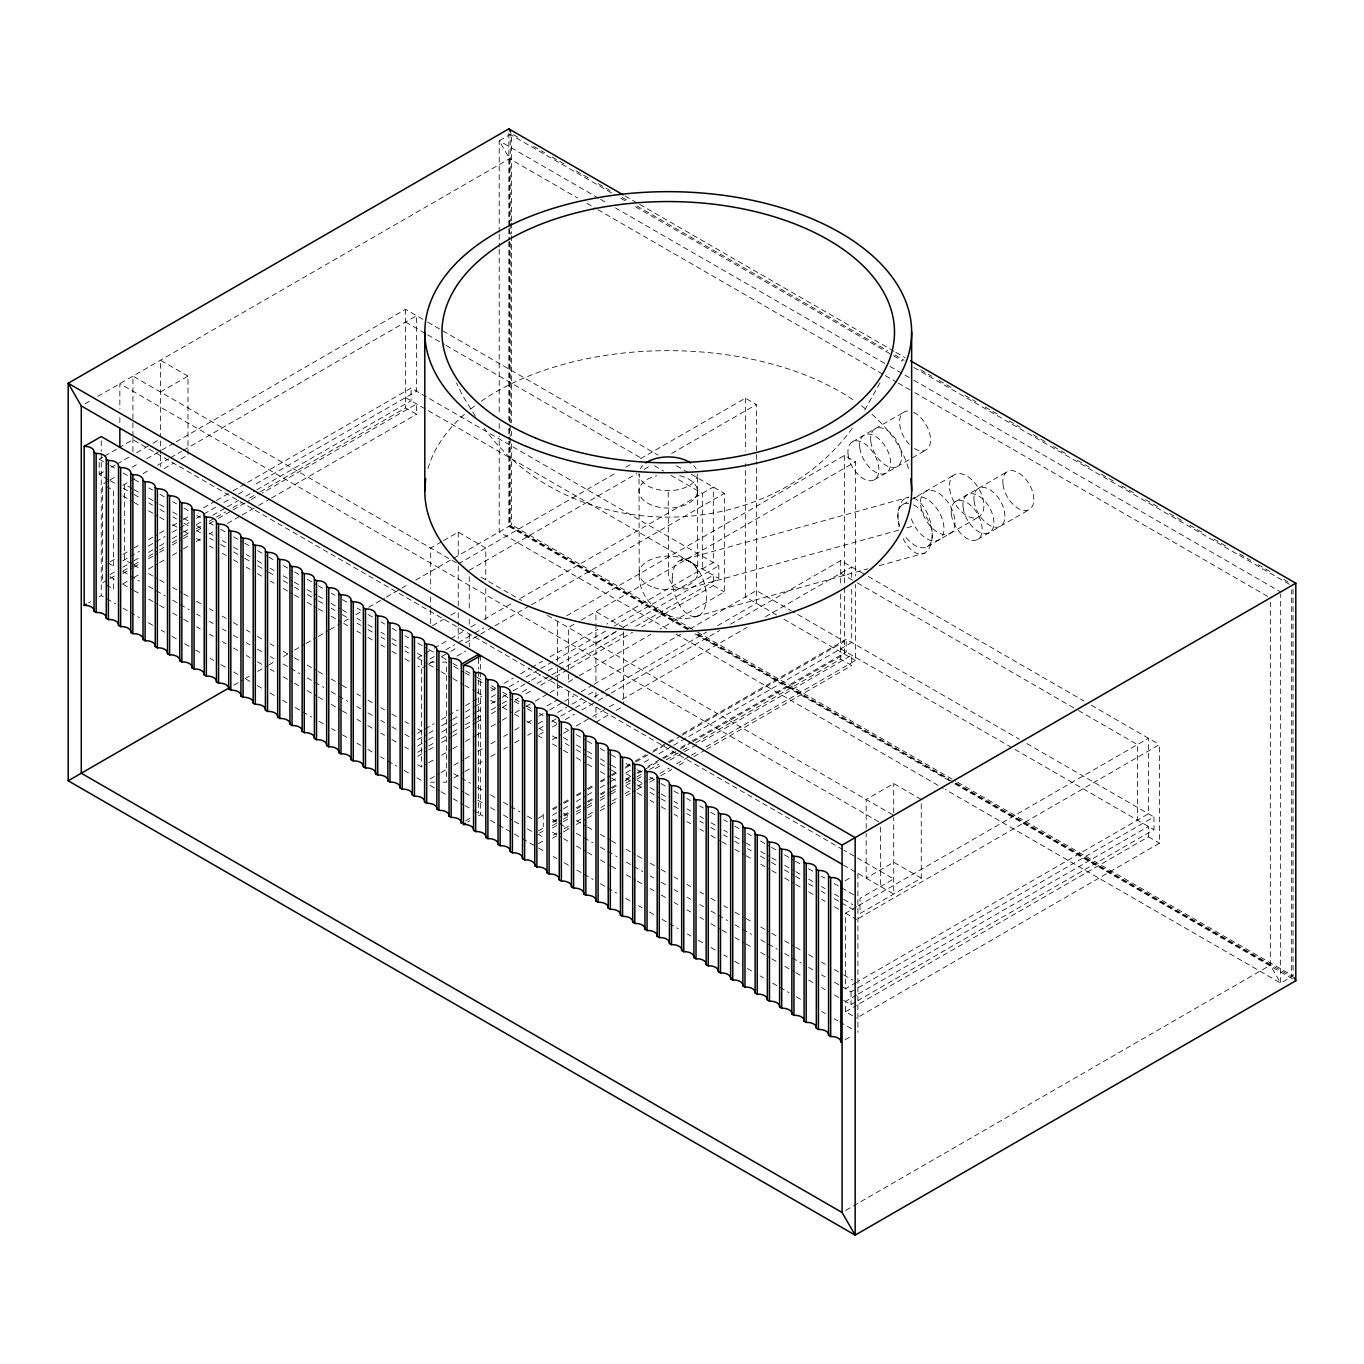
<?xml version="1.0" encoding="UTF-8"?>
<svg xmlns="http://www.w3.org/2000/svg" width="1364" height="1364" viewBox="0 0 1364 1364"><rect width="100%" height="100%" fill="white"/><g stroke="black" fill="none" stroke-linecap="round" stroke-linejoin="round"><path stroke-width="0.75" stroke-dasharray="5 3.75" d="M879.985 382.909L863.037 413.122M852.193 428.364C766.244 546.708 570.22 546.708 484.271 428.364M84.96 403.812L90.467 400.624M97.816 396.378L509.522 158.684L577.688 198.036M160.458 392.014L187.993 376.123L187.993 454.826L180.662 459.071M108.387 479.617L99.18 474.297L99.18 459.191L102.726 457.145M104.516 456.122L116.946 448.944M118.719 447.921L132.922 439.719L842.134 849.175M99.18 474.297L104.516 471.228M111.609 467.119L115.156 465.073M116.946 464.05L129.375 456.872M136.588 452.712L151.285 444.221M153.109 443.164L158.616 439.992M108.131 481.066L102.624 484.237L102.624 582.82L108.131 579.649M109.973 480.009L115.48 476.82M132.001 467.272L139.35 463.044M146.681 458.798L174.234 442.908M176.058 441.834L405.568 309.338L425.79 321.017M122.828 485.294L128.335 482.123M130.16 481.066L135.667 477.877M143.015 473.649L150.364 469.404M157.713 465.158L168.727 458.798M170.551 457.741L181.565 451.382M183.407 450.325L416.583 315.698L416.583 391.229L253.175 485.567M164.123 468.602L173.313 463.3M109.973 561.883L115.48 558.711M122.828 554.466L132.001 549.163M133.843 548.106L139.35 544.935M148.523 539.633L157.713 534.33M159.537 533.273L165.044 530.084M172.393 525.839L181.565 520.554M183.407 519.479L188.914 516.308M203.611 507.834L214.625 501.475M216.45 500.4L231.147 491.927M232.988 490.869L245.827 483.453M247.668 482.379L411.076 388.041L718.828 565.736L718.828 578.455L634.379 627.218M122.828 560.826L128.335 557.654M130.16 556.58L139.35 551.295M148.523 545.992L154.03 542.804M155.871 541.747L165.044 536.444M172.393 532.199L177.9 529.027M179.741 527.97L188.914 522.668M196.263 518.422L216.45 506.76M223.798 502.532L231.147 498.286M238.495 494.041L245.827 489.812M109.973 574.602L115.48 571.431M122.828 567.185L132.001 561.883M133.843 560.826L139.35 557.654M148.523 552.352L157.713 547.049M159.537 545.992L165.044 542.804M172.393 538.575L181.565 533.273M183.407 532.216L188.914 529.027M196.263 524.782L201.77 521.611M212.784 515.251L225.64 507.834M227.481 506.76L238.495 500.4M245.827 496.172L255.017 490.869M256.841 489.812L411.076 400.76L411.076 388.041M109.973 578.575L115.48 575.403M122.828 571.158L132.001 565.855M133.843 564.798L139.35 561.627M148.523 556.324L157.713 551.022M159.537 549.965L165.044 546.776M172.393 542.548L181.565 537.246M183.407 536.188L188.914 533M196.263 528.755L201.77 525.583M209.118 521.338L214.625 518.167M216.45 517.109L225.64 511.807M232.988 507.561L242.161 502.259M249.51 498.031L258.683 492.728M260.524 491.654L405.568 407.921L416.583 414.281L416.583 403.949L262.365 492.984M122.828 573.545L132.001 568.242M133.843 567.185L139.35 564.014M148.523 558.711L157.713 553.409M159.537 552.352L165.044 549.163M172.393 544.935L181.565 539.633M183.407 538.575L188.914 535.387M196.263 531.142L201.77 527.97M209.118 523.725L216.45 519.479M218.291 518.422L231.147 511.006M232.988 509.948L249.51 500.4M251.334 499.343L260.524 494.041M88.455 602.939L90.587 601.694M99.112 596.767L101.243 595.539L104.875 597.637M122.828 583.877L132.001 578.575M133.843 577.518L139.35 574.346M148.523 569.044L157.713 563.741M159.537 562.684L165.044 559.496M172.393 555.267L181.565 549.965M183.407 548.908L188.914 545.719M196.263 541.491L201.77 538.303M209.118 534.057L212.784 531.943M227.481 523.469L240.32 516.035M242.161 514.978L256.841 506.504M258.683 505.447L269.697 499.088M271.538 498.031L416.583 414.281M441.714 541.678L430.7 548.038L430.7 588.464M443.556 540.621L458.236 532.131L485.772 548.038L485.772 579.939M233.841 685.154L243.031 679.852M244.855 678.795L250.72 675.402M257.728 671.361L266.918 666.058M268.759 665.001L274.693 661.557M283.456 656.51L292.646 651.191M294.488 650.134L304.189 644.541M306.03 643.467L316.55 637.397M318.375 636.34L328.161 630.697M330.003 629.639L340.437 623.604M348.434 618.983L342.279 622.547L347.718 625.752M355.816 614.721L361.341 611.532M368.723 607.27L384.546 598.148M386.387 597.074L400.061 589.18M401.903 588.123L409.285 583.86M415.798 580.109L511.602 524.782L695.896 631.191M458.236 563.946L616.511 472.558M625.718 467.238L631.242 464.067M640.432 458.747L745.341 398.186L756.355 404.545L756.355 459.515M469.25 570.305L636.732 473.598M644.098 469.352L651.446 465.107M671.702 453.411L756.355 404.545M432.524 625.684L443.556 619.324M450.887 615.079L456.394 611.907M417.725 657.687L423.232 654.498M425.074 653.441L432.422 649.213M434.246 648.139L448.944 639.665M450.785 638.608L463.624 631.191M470.972 626.946L476.479 623.757M483.828 619.529L511.364 603.621M520.554 598.319L713.321 487.016L713.321 562.548L606.844 624.03M429.831 659.051L435.15 655.965M445.806 649.827L454.689 644.695M458.236 642.649L472.933 634.158M474.757 633.101L483.947 627.798M426.915 665.103L421.408 668.292L417.725 666.161M428.739 664.046L434.246 660.858M441.595 656.63L448.944 652.384M450.785 651.327L458.116 647.082M465.465 642.836L493.001 626.946M494.842 625.888L529.726 605.752M531.568 604.678L724.335 493.376L724.335 591.959L660.091 629.06M457.025 656.067L465.755 651.02M852.466 441.817L904.11 412.013M566.589 615.863L844.487 455.423L855.501 461.782L855.501 575.966M573.92 624.354L568.396 627.542L568.396 672.213M581.252 620.126L855.501 461.782M417.725 733.218L423.232 730.03M425.074 728.973L434.246 723.67M441.595 719.425L447.102 716.253M448.944 715.196L458.116 709.894M465.465 705.648L470.972 702.477M472.814 701.403L481.986 696.117M491.176 690.815L496.684 687.627M504.015 683.398L513.205 678.096M520.554 673.85L529.726 668.548M531.568 667.49L542.582 661.131M549.931 656.885L597.654 629.333M417.725 739.578L426.915 734.275M428.739 733.218L434.246 730.03M441.595 725.784L450.785 720.499M452.609 719.425L458.116 716.253M465.465 712.008L474.638 706.705M476.479 705.648L481.986 702.477M491.176 697.174L496.684 693.986M509.522 686.569L518.712 681.267M526.061 677.038L538.899 669.605M540.741 668.548L606.844 630.39M614.175 626.144L718.828 565.736M874.375 479.77L926.02 449.95M417.725 745.938L426.915 740.635M428.739 739.578L434.246 736.389M441.595 732.144L450.785 726.859M452.609 725.784L458.116 722.613M465.465 718.368L474.638 713.065M476.479 712.008L481.986 708.837M491.176 703.534L500.349 698.232M502.191 697.174L511.364 691.872M513.205 690.815L529.726 681.267M531.568 680.21L540.741 674.907M548.089 670.679L557.262 665.376M559.104 664.319L621.524 628.275M623.365 627.218L713.321 575.267L713.321 585.599L641.728 626.946M595.932 643.433L617.977 630.714M417.725 752.297L426.915 746.995M428.739 745.938L434.246 742.749M441.595 738.504L450.785 733.218M452.609 732.144L458.116 728.973M465.465 724.727L474.638 719.425M476.479 718.368L481.986 715.196M491.176 709.894L500.349 704.591M502.191 703.534L507.698 700.346M522.378 691.872L529.726 687.627M537.075 683.398L549.931 675.964M551.755 674.907L564.611 667.49M566.452 666.433L625.206 632.504M417.725 756.27L426.915 750.967M428.739 749.91L434.246 746.722M441.595 742.493L450.785 737.191M452.609 736.134L458.116 732.945M465.465 728.7L474.638 723.414M476.479 722.34L481.986 719.169M491.176 713.866L500.349 708.564M502.191 707.507L507.698 704.318M515.046 700.09L518.712 697.959M526.061 693.73L533.392 689.485M540.741 685.24L553.596 677.823M555.438 676.766L568.277 669.349M570.118 668.292L632.538 632.248M417.725 764.744L421.408 766.875L426.915 763.687M428.739 762.629L434.246 759.441M441.595 755.213L450.785 749.91M452.609 748.853L458.116 745.665M465.465 741.419L474.638 736.134M476.479 735.06L481.986 731.888M491.176 726.586L500.349 721.283M502.191 720.226L507.698 717.055M515.046 712.809L524.219 707.507M526.061 706.45L533.392 702.204M535.234 701.147L548.089 693.73M549.931 692.673L560.945 686.314M568.277 682.068L577.466 676.766M579.291 675.709L650.901 634.362M546.896 705.938L557.382 699.885M902.883 504.51L908.424 501.321M910.265 500.247L954.527 474.689M430.035 778.98L439.259 773.661M441.101 772.587L446.625 769.398M453.905 765.187L463.214 759.816M464.971 758.81L470.597 755.554M477.877 751.342L483.419 748.154M490.801 743.892L496.411 740.652M503.708 736.441L507.476 734.258M514.774 730.047L520.383 726.807M527.68 722.596L531.448 720.431M538.746 716.219L548.038 710.849M549.811 709.826L562.786 702.324M564.645 701.267L573.852 695.947M581.166 691.719L592.3 685.291M594.141 684.234L680.807 634.192M689.962 628.906L756.355 590.578L791.239 610.714M538.217 723.67L543.537 720.601M557.74 712.4L566.623 707.268M572.062 704.131L581.252 698.828M588.6 694.583L595.932 690.355M453.905 777.906L463.129 772.587M464.971 771.53L470.512 768.324M477.877 764.079L483.419 760.873M490.801 756.611L496.326 753.422M503.708 749.16L507.391 747.029M514.774 742.783L520.298 739.578M527.68 735.315L531.363 733.201M538.746 728.939L544.27 725.733M551.653 721.488L559.035 717.225M560.877 716.151L573.784 708.7M575.625 707.643L586.691 701.249M594.073 696.987L603.297 691.667M605.139 690.61L706.569 632.043M717.635 625.65L756.355 603.297L756.355 461.629M539.598 734.395L543.264 732.28M552.454 726.978L557.961 723.807M565.293 719.561L574.483 714.259M581.831 710.03L596.511 701.539M598.353 700.482L609.367 694.123M611.191 693.065L719.527 630.526M730.541 624.166L840.701 560.553L866.464 575.438M955.738 501.441L1007.382 471.637M552.454 739.697L561.627 734.395M563.468 733.338L568.976 730.166M576.307 725.921L591.004 717.447M592.846 716.39L607.526 707.899M609.367 706.842L614.874 703.671M622.223 699.425L747.063 627.338M765.426 616.75L851.716 566.93L851.716 579.512M595.932 722.153L608.787 714.719M616.136 710.491L621.643 707.302M927.23 546.674L978.875 516.854M465.618 820.821L469.932 818.332M467.716 822.032L469.864 820.787M478.474 815.825L480.622 814.581L480.622 672.537M977.647 539.394L1029.291 509.573M552.454 808.869L561.627 803.567M563.468 802.509L568.976 799.321M576.307 795.093L585.497 789.79M587.338 788.733L592.846 785.545M600.177 781.316L609.367 776.014M611.191 774.957L616.698 771.768M625.888 766.466L633.237 762.237M635.061 761.163L646.076 754.803M653.424 750.575L666.28 743.141M668.121 742.084L675.453 737.856M682.801 733.61L846.209 639.273L1019.437 739.288M538.354 818.195L543.878 815.007M553.102 809.687L556.785 807.556M564.167 803.294L569.709 800.105M577.074 795.843L580.757 793.712M588.14 789.449L593.681 786.261M601.047 781.998L604.746 779.867M612.112 775.605L617.653 772.416M625.019 768.154L634.243 762.834M636.084 761.777L650.85 753.252M652.691 752.195L667.439 743.67M669.281 742.613L680.346 736.219M682.205 735.145L844.487 641.455L793.081 611.771M552.454 815.229L561.627 809.926M563.468 808.869L568.976 805.698M576.307 801.452L585.497 796.15M587.338 795.093L592.846 791.904M600.177 787.676L609.367 782.373M611.191 781.316L616.698 778.128M625.888 772.825L631.396 769.654M644.251 762.237L651.583 757.992M658.931 753.746L671.787 746.33M673.628 745.273L851.716 642.444L851.716 587.901M552.454 821.588L561.627 816.286M563.468 815.229L568.976 812.057M576.307 807.812L585.497 802.509M587.338 801.452L592.846 798.264M600.177 794.036L609.367 788.733M611.191 787.676L616.698 784.488M625.888 779.185L635.061 773.882M636.903 772.825L640.568 770.711M647.917 766.466L660.773 759.049M662.614 757.992L673.628 751.632M680.96 747.387L690.15 742.084M691.991 741.027L846.209 651.992L846.209 639.273M538.354 830.915L543.878 827.726M553.102 822.407L556.785 820.276M564.167 816.013L569.709 812.825M577.074 808.562L580.757 806.431M588.14 802.168L593.681 798.98M601.047 794.718L604.746 792.586M612.112 788.341L617.653 785.135M625.019 780.873L630.56 777.685M637.943 773.422L661.915 759.577M663.757 758.52L678.505 749.995M680.346 748.938L691.412 742.545M693.27 741.487L844.487 654.174L844.487 586.52M539.598 832.978L543.264 830.864M552.454 825.561L561.627 820.258M563.468 819.201L568.976 816.03M576.307 811.785L585.497 806.482M587.338 805.425L592.846 802.237M600.177 798.008L609.367 792.706M611.191 791.649L616.698 788.46M625.888 783.158L635.061 777.872M636.903 776.798L642.41 773.627M649.758 769.381L658.931 764.079M666.28 759.85L680.96 751.359M682.801 750.302L688.308 747.131M695.657 742.886L840.701 659.136L851.716 665.496L851.716 655.163L699.323 743.141M552.454 827.948L561.627 822.645M563.468 821.588L568.976 818.417M576.307 814.172L585.497 808.869M587.338 807.812L592.846 804.624M600.177 800.395L609.367 795.093M611.191 794.036L616.698 790.847M625.888 785.545L635.061 780.242M636.903 779.185L642.41 776.014M655.266 768.597L662.614 764.352M669.946 760.106L682.801 752.689M684.643 751.632L697.498 744.215M538.354 843.634L543.878 840.446M553.102 835.126L556.785 832.995M564.167 828.732L569.692 825.544M577.074 821.281L580.757 819.15M588.14 814.905L593.664 811.699M601.047 807.454L604.729 805.323M612.112 801.06L617.636 797.872M625.019 793.609L630.543 790.421M637.926 786.158L647.133 780.839M648.991 779.765L652.674 777.633M660.04 773.388L669.264 768.051M676.646 763.806L689.553 756.355M691.395 755.281L698.777 751.018M706.143 746.773L855.501 660.534L855.501 584.423M552.454 838.28L561.627 832.978M563.468 831.921L568.976 828.749M576.307 824.504L585.497 819.201M587.338 818.144L592.846 814.973M600.177 810.728L609.367 805.425M611.191 804.368L616.698 801.179M625.888 795.877L635.061 790.591M636.903 789.517L642.41 786.346M649.758 782.101L658.931 776.798M660.773 775.741L671.787 769.381M679.136 765.153L686.467 760.907M693.816 756.662L704.83 750.302M706.671 749.245L851.716 665.496M921.263 799.457L893.71 783.567L866.174 799.457L866.174 831.375M845.117 880.786L851.511 877.086M856.541 982.319L845.527 988.678L845.527 913.147L856.541 906.787M858.365 905.73L1148.454 738.248L1148.454 813.779L858.365 981.262M921.263 803.72L921.263 878.16L859.985 913.539L859.985 898.433L893.71 878.962L843.975 850.249M858.365 918.449L1159.468 744.608L1159.468 843.191L858.365 1017.033M834.444 982.285L851.034 991.85L856.541 988.678M858.365 987.621L1153.961 816.951L1153.961 829.67L858.365 1000.341M856.541 995.038L845.527 1001.398L845.527 1011.73L856.541 1018.09M858.365 993.981L1148.454 826.499L1148.454 836.831L858.365 1004.313M843.651 1000.324L851.034 1004.569L856.541 1001.398M845.527 1011.73L856.541 1005.37M845.117 1039.794L851.511 1036.094M845.748 1210.345L1270.327 965.218L1270.327 602.172M1293.038 589.06L1293.038 975.959L1280.66 983.12L945.218 789.449M898.637 530.136L689.314 588.14A29.207 19.556 -50.8 0 1 668.445 572.931L668.224 491.193M906.855 527.868L915.056 525.583M695.521 616.579L867.913 568.805M879.183 565.685L924.332 553.187M698.59 615.744C670.577 626.741 637.448 603.178 639.222 572.982L639.017 473.802A29.207 16.862 0 0 0 668.224 490.665A29.207 16.862 0 0 0 697.447 473.802L697.447 491.193M430.513 662.12L434.519 662.12M442.533 662.12L446.539 662.12L446.539 782.169L442.533 782.169M430.513 782.169L434.519 782.169M624.951 195.905L637.858 203.355M639.699 204.412L894.034 351.264M895.875 352.321L905.082 357.641M513.444 134.712L520.809 138.958M533.716 146.408L544.765 152.802M552.147 157.048L565.037 164.498M576.102 170.892L589.009 178.326M598.216 183.646L612.965 192.171M622.172 197.49L627.713 200.679M636.92 205.998L887.572 350.719M894.955 354.964L904.161 360.284M920.751 369.866L931.817 376.242M939.182 380.505L952.089 387.956M964.979 395.407L976.044 401.783M985.251 407.103L1000 415.628M1009.224 420.947L1020.272 427.324M1033.179 434.775L1046.086 442.226M1053.451 446.471L1068.2 454.996M1077.407 460.316L1090.313 467.767M1101.362 474.143L1114.269 481.594M1121.651 485.857L1134.541 493.291M1145.607 499.684L1158.496 507.135M1169.562 513.512L1182.469 520.963M1189.834 525.225L1202.741 532.676M1213.79 539.053L1226.696 546.504M1239.603 553.954L1250.652 560.331M1258.034 564.594L1270.924 572.045M1283.831 579.495L1289.355 582.684M611.583 192.955L510.221 134.439L510.221 221.599M620.808 198.274L626.332 201.48M635.539 206.799L891.732 354.691M893.573 355.765L902.78 361.085M913.846 367.462L1291.674 585.599M598.728 198.257L499.207 140.799L499.207 232.204M600.569 199.315L606.093 202.52M615.317 207.84L888.083 365.313M889.925 366.387L912.039 379.141M913.88 380.215L1280.66 591.959M586.895 203.355L596.102 208.675M597.943 209.732L883.48 374.589M885.321 375.646L896.37 382.022M898.211 383.096L912.959 391.604M914.801 392.662L1270.327 597.926M427.648 322.092L658.028 455.099M676.459 465.738L689.366 473.189M691.207 474.246L724.335 493.376M868.305 576.495L1083.954 700.994M1091.319 705.256L1159.468 744.608M405.568 322.057L425.841 333.771M427.682 334.828L444.272 344.41M446.113 345.467L641.489 458.27M654.396 465.721L663.603 471.04M670.986 475.286L702.307 493.376L702.307 568.907M840.701 573.289L855.45 581.797M857.291 582.854L1076.622 709.485M1078.464 710.559L1137.44 744.608L1137.44 820.139M1026.802 743.533L1153.961 816.951M405.568 397.589L718.828 578.455M840.701 648.804L1153.961 829.67M776.559 614.959L745.341 596.938L745.341 463.726M783.891 619.188L855.501 660.534M713.321 585.599L724.335 591.959M1148.454 836.831L1159.468 843.191M697.737 632.265L955.772 781.231M957.613 782.288L1293.038 975.959M688.991 628.804L510.221 525.583L510.221 438.424M698.215 634.124L948.867 778.827M956.232 783.089L1291.674 976.743L1291.674 589.862M688.223 629.145L509.522 525.975L509.522 441.066M697.43 634.465L953.487 782.288M955.329 783.362L1270.327 965.218L1280.66 983.12L1280.66 594.09M687.609 629.588L508.84 526.385L508.84 441.356M694.992 633.851L953.01 782.817M954.851 783.874L1295.8 980.733M666.928 628.77L499.207 531.943L499.207 436.275M676.135 634.09L943.376 788.392M187.993 376.123L160.458 360.215L160.458 436.804M623.484 627.542L595.932 611.635L595.932 683.961M456.394 562.872L132.922 376.123L132.922 420.794M481.083 577.125L521.611 600.518M547.39 615.42L893.71 815.365L893.71 783.567M878.791 821.844L119.844 383.676L119.844 409.115M921.263 878.16L893.71 862.27L866.174 878.16L866.174 833.489M843.395 865.015L893.71 894.068L893.71 817.479M99.18 459.191L108.387 464.51M110.228 465.584L115.77 468.773M123.135 473.018L132.342 478.338M134.184 479.412L139.708 482.6M148.915 487.92L152.597 490.034M159.98 494.297L165.504 497.485M172.87 501.747L176.553 503.862M183.918 508.124L189.443 511.312M196.808 515.558L200.491 517.689M209.715 523.009L213.398 525.14M220.763 529.385L226.288 532.574M233.653 536.836L242.86 542.156M244.702 543.213L250.243 546.401M257.608 550.664L266.815 555.983M268.657 557.041L274.181 560.229M283.388 565.548L292.612 570.868M294.454 571.925L299.978 575.131M307.343 579.376L316.55 584.696M318.392 585.753L323.916 588.941M331.282 593.204L334.981 595.335M342.347 599.58L347.871 602.769M357.078 608.088L360.761 610.22M368.127 614.482L373.651 617.67M381.033 621.916L384.716 624.047M392.082 628.293L397.606 631.498M404.972 635.743L408.654 637.875M417.861 643.194L427.085 648.514M428.927 649.571L434.451 652.759M441.817 657.022L451.024 662.341M452.865 663.398L458.389 666.587M465.772 670.849L474.979 676.152M476.82 677.226L482.344 680.414M491.552 685.734L495.234 687.865M502.6 692.111L508.141 695.299M515.507 699.562L519.19 701.693M526.555 705.938L532.079 709.127M539.445 713.389L543.128 715.503M552.352 720.823L557.876 724.011M565.242 728.274L568.924 730.405M576.29 734.65L585.497 739.97M587.338 741.027L592.863 744.233M600.245 748.478L609.452 753.798M611.294 754.855L616.818 758.06M626.025 763.363L635.232 768.682M637.073 769.756L642.615 772.945M649.98 777.19L659.187 782.51M661.029 783.584L666.553 786.772M673.918 791.018L679.442 794.206M686.825 798.469L690.508 800.6M699.715 805.919L703.398 808.034M710.763 812.296L716.288 815.484M723.653 819.73L727.353 821.861M734.719 826.124L740.243 829.312M747.608 833.557L751.291 835.689M760.498 841.008L769.722 846.328M771.564 847.385L777.088 850.573M784.453 854.836L793.66 860.155M795.502 861.213L801.026 864.401M808.392 868.663L813.933 871.852M821.298 876.097L824.981 878.228M834.188 883.548L856.302 896.319M453.871 666.365L463.061 671.668M464.885 672.725L470.392 675.896M477.741 680.142L483.248 683.33M490.597 687.558L496.104 690.747M503.452 694.992L512.625 700.278M514.467 701.352L519.974 704.523M527.322 708.769L532.83 711.94M132.035 488.5L124.653 484.237L124.653 559.769L132.035 564.031M133.877 489.557L139.401 492.762M148.625 498.082L157.832 503.401M159.673 504.458L165.215 507.647M172.58 511.909L181.787 517.229M183.646 518.286L189.17 521.491M196.535 525.737L202.077 528.942M209.442 533.188L213.125 535.319M222.349 540.638L226.032 542.77M233.397 547.032L238.939 550.221M246.304 554.466L249.987 556.597M257.37 560.86L262.894 564.048M270.26 568.311L273.959 570.442M283.166 575.761L292.39 581.081M294.232 582.138L299.756 585.327M307.122 589.589L316.346 594.909M318.187 595.966L323.711 599.171M331.094 603.417L340.301 608.736M342.142 609.81L347.684 612.999M356.891 618.318L360.573 620.449M367.956 624.712L373.48 627.9M380.846 632.146L384.546 634.277M391.911 638.54L397.435 641.728M404.818 645.99L408.501 648.122M417.708 653.441L421.408 655.572L421.408 766.875M563.485 737.583L569.01 740.788M576.375 745.034L585.599 750.353M587.441 751.428L592.965 754.616M600.348 758.878L609.555 764.198M611.396 765.255L616.92 768.443M626.144 773.763L635.351 779.1M637.21 780.157L642.734 783.345M650.099 787.608L659.323 792.927M661.165 793.984L666.689 797.19M674.072 801.435L677.755 803.567M686.962 808.886L690.661 811.017M699.868 816.337L703.551 818.468M710.934 822.714L716.458 825.919M723.824 830.164L727.524 832.296M734.889 836.558L744.096 841.878M745.955 842.935L751.479 846.123M760.686 851.46L769.91 856.78M771.751 857.837L777.275 861.025M784.658 865.288L793.865 870.607M795.706 871.664L801.248 874.87M808.613 879.115L814.138 882.303M821.52 886.566L825.203 888.697M834.41 894.017L841.793 898.279M843.634 899.336L852.841 904.656M110.228 480.691L115.77 483.879M123.135 488.124L132.342 493.444M134.184 494.518L139.708 497.707M148.915 503.026L152.597 505.14M159.98 509.403L165.504 512.591M172.87 516.837L176.553 518.968M183.918 523.23L189.443 526.419M196.808 530.664L200.491 532.795M209.715 538.115L213.398 540.246M220.763 544.492L226.288 547.68M233.653 551.943L242.86 557.262M244.702 558.319L250.243 561.508M257.608 565.77L266.815 571.09M268.657 572.147L274.181 575.335M283.388 580.655L292.612 585.974M294.454 587.032L299.978 590.237M307.343 594.482L316.55 599.802M318.392 600.859L323.916 604.047M331.282 608.31L334.981 610.441M342.347 614.687L347.871 617.875M357.078 623.195L360.761 625.326M368.127 629.571L373.651 632.777M381.033 637.022L384.716 639.153M392.082 643.399L397.606 646.604M404.972 650.85L408.654 652.981M417.861 658.301L427.085 663.62M428.927 664.677L439.191 670.611M441.032 671.668L451.024 677.431M452.865 678.505L463.061 684.387M464.885 685.444L474.979 691.258M476.82 692.332L483.248 696.049M490.597 700.278L496.104 703.466M502.6 707.217L512.625 712.997M514.467 714.071L519.974 717.242M526.555 721.044L534.654 725.716M539.445 728.495L543.128 730.61M552.352 735.929L557.876 739.118M565.242 743.38L568.924 745.511M576.29 749.757L585.497 755.076M587.338 756.133L592.863 759.339M600.245 763.584L609.452 768.904M611.294 769.961L616.818 773.149M626.025 778.469L635.232 783.788M637.073 784.863L642.615 788.051M649.98 792.296L659.187 797.616M661.029 798.69L666.553 801.879M673.918 806.124L679.442 809.312M686.825 813.575L690.508 815.706M699.715 821.009L703.398 823.14M710.763 827.402L716.288 830.591M723.653 834.836L727.353 836.967M734.719 841.23L740.243 844.418M747.608 848.664L751.291 850.795M760.498 856.115L769.722 861.434M771.564 862.491L777.088 865.68M784.453 869.942L793.66 875.262M795.502 876.319L801.026 879.507M808.392 883.77L813.933 886.958M821.298 891.204L824.981 893.335M834.188 898.654L856.302 911.425M106.29 486.368L113.638 490.597L113.638 566.128M122.862 495.916L132.069 501.236M133.911 502.31L139.452 505.498M148.659 510.818L157.883 516.138M159.724 517.212L165.249 520.4M172.614 524.646L181.838 529.965M183.68 531.039L189.204 534.228M196.587 538.49L200.269 540.621M209.476 545.941L213.176 548.055M222.383 553.392L226.066 555.506M233.449 559.769L238.973 562.957M246.338 567.219L250.038 569.351M257.404 573.596L262.928 576.802M270.311 581.047L273.993 583.178M283.218 588.498L292.425 593.817M294.266 594.892L299.79 598.08M307.173 602.325L316.38 607.662M318.221 608.719L323.762 611.907M331.128 616.17L340.352 621.49M356.942 631.072L360.625 633.186M367.99 637.448L373.531 640.637M380.897 644.899L384.58 647.03M391.962 651.276L397.487 654.481M404.852 658.727L410.394 661.932M537.757 735.469L543.264 738.64M552.454 743.943L561.678 749.279M563.52 750.336L569.044 753.525M576.426 757.787L585.633 763.107M587.475 764.164L593.016 767.369M600.382 771.615L609.606 776.934M611.447 778.009L616.971 781.197M626.178 786.517L635.402 791.836M637.244 792.893L642.768 796.099M650.151 800.344L653.833 802.475M661.199 806.738L666.74 809.926M674.106 814.189L677.789 816.32M687.013 821.639L690.696 823.754M699.92 829.073L703.602 831.205M710.968 835.467L720.192 840.787M722.033 841.844L727.558 845.049M734.923 849.295L744.147 854.614M745.989 855.688L751.513 858.877M760.737 864.196L769.944 869.516M771.802 870.59L777.327 873.778M784.692 878.024L793.916 883.343M795.758 884.418L801.282 887.606M808.664 891.868L814.189 895.057M821.554 899.319L825.237 901.434M834.461 906.77L841.827 911.016M845.527 913.147L856.541 919.506M133.877 565.088L139.401 568.277M148.625 573.596L157.832 578.916M159.673 579.99L165.215 583.178M172.58 587.441L181.787 592.76M183.646 593.817L189.17 597.006M196.535 601.268L202.077 604.457M209.442 608.719L213.125 610.85M222.349 616.17L226.032 618.301M233.397 622.547L238.939 625.735M246.304 629.998L249.987 632.129M257.37 636.391L262.894 639.58M270.26 643.825L273.959 645.956M283.166 651.276L292.39 656.596M294.232 657.67L299.756 660.858M307.122 665.121L316.346 670.44M318.187 671.497L323.711 674.686M331.094 678.948L340.301 684.268M342.142 685.342L347.684 688.53M356.891 693.85L360.573 695.981M367.956 700.226L373.48 703.432M380.846 707.677L384.546 709.809M391.911 714.071L397.435 717.259M404.818 721.522L408.501 723.636M417.708 728.956L421.408 731.087M563.485 813.115L569.01 816.303M576.375 820.565L585.599 825.885M587.441 826.959L592.965 830.147M600.348 834.393L609.555 839.713M611.396 840.787L616.92 843.975M626.144 849.295L635.351 854.614M637.21 855.688L642.734 858.877M650.099 863.139L659.323 868.459M661.165 869.516L666.689 872.704M674.072 876.967L677.755 879.098M686.962 884.418L690.661 886.549M699.868 891.868L703.551 893.983M710.934 898.245L716.458 901.434M723.824 905.696L727.524 907.827M734.889 912.09L744.096 917.409M745.955 918.466L751.479 921.655M760.686 926.974L769.91 932.294M771.751 933.368L777.275 936.556M784.658 940.819L793.865 946.139M795.706 947.196L801.248 950.384M808.613 954.647L814.138 957.835M821.52 962.097L825.203 964.229M834.41 969.548L841.793 973.794M843.634 974.868L852.841 980.187M108.131 562.94L115.497 567.202M122.862 571.448L139.469 581.03M148.659 586.35L165.266 595.932M172.614 600.177L189.221 609.759M196.587 614.005L200.269 616.153M209.476 621.455L213.176 623.587M222.383 628.906L226.083 631.038M233.449 635.3L238.973 638.488M246.338 642.751L250.038 644.865M257.404 649.128L262.928 652.316M270.311 656.578L273.993 658.71M283.2 664.029L299.79 673.611M307.156 677.857L323.762 687.439M331.128 691.684L347.718 701.267M356.925 706.586L360.625 708.717M367.973 712.963L373.531 716.168M380.88 720.414L384.58 722.562M391.928 726.807L397.487 729.996M404.835 734.241L410.394 737.447M552.454 819.474L569.061 829.073M576.426 833.319L593.016 842.901M600.382 847.146L616.988 856.728M626.178 862.048L642.785 871.63M650.151 875.876L653.833 878.007M661.199 882.269L666.74 885.458M674.106 889.703L677.789 891.834M687.013 897.154L690.696 899.285M699.92 904.605L703.602 906.736M710.968 910.999L727.558 920.564M734.923 924.826L751.513 934.408M760.72 939.711L777.327 949.293M784.692 953.555L801.282 963.137M808.647 967.383L814.189 970.588M821.537 974.834L825.237 976.965M453.871 773.695L459.378 776.866M461.22 777.923L470.392 783.226M477.741 787.471L483.248 790.643M490.597 794.888L496.104 798.076M503.452 802.305L508.96 805.493M510.784 806.55L519.974 811.853M527.322 816.098L532.83 819.27M109.973 576.733L115.497 579.922M122.879 584.184L132.086 589.504M133.928 590.561L139.469 593.749M148.676 599.069L157.883 604.388M159.741 605.463L165.266 608.651M172.631 612.913L181.855 618.233M183.697 619.29L189.221 622.478M196.587 626.741L200.269 628.872M209.493 634.192L213.176 636.306M222.383 641.643L226.083 643.757M233.449 648.019L238.973 651.208M246.355 655.47L250.038 657.601M257.404 661.847L262.928 665.035M270.311 669.298L273.993 671.429M283.2 676.749L292.425 682.068M294.266 683.125L299.79 686.314M307.156 690.576L316.38 695.896M318.221 696.953L323.745 700.158M331.128 704.404L340.335 709.723M342.176 710.797L347.701 713.986M356.925 719.305L360.608 721.437M367.973 725.682L373.514 728.888M380.88 733.133L384.563 735.264M391.928 739.527L397.47 742.715M404.835 746.961L408.518 749.092M552.488 832.211L561.695 837.53M563.537 838.587L569.061 841.793M576.443 846.038L585.65 851.358M587.492 852.432L593.016 855.62M600.399 859.866L609.606 865.185M611.447 866.259L616.988 869.448M626.195 874.767L635.402 880.087M637.261 881.161L642.785 884.349M650.151 888.595L653.833 890.726M661.216 894.989L666.74 898.177M674.106 902.439L677.789 904.554M687.013 909.873L690.696 912.005M699.92 917.324L703.602 919.455M710.968 923.718L720.175 929.037M722.033 930.095L727.558 933.283M734.923 937.545L744.147 942.865M745.989 943.922L751.513 947.128M760.72 952.447L769.944 957.767M771.785 958.824L777.309 962.012M784.692 966.275L793.899 971.594M795.741 972.651L801.265 975.84M808.647 980.102L814.172 983.291M821.537 987.553L825.22 989.684M834.444 995.004L841.81 999.249M106.29 584.951L113.638 589.18L113.638 578.847M537.757 834.052L543.264 837.223M453.871 786.414L463.061 791.717M464.885 792.774L470.392 795.945M477.741 800.191L483.248 803.379M490.597 807.607L496.104 810.796M503.452 815.024L512.625 820.327M514.467 821.384L519.974 824.572M527.322 828.818L534.654 833.046M106.682 598.677L115.752 603.928M123.016 608.105L128.455 611.26M130.262 612.3L139.333 617.534M148.403 622.768L153.842 625.906M161.105 630.1L164.737 632.197M171.983 636.391L177.422 639.528M184.686 643.723L190.125 646.86M195.564 649.997L201.002 653.134M210.073 658.369L213.705 660.466M220.968 664.66L226.407 667.797M233.653 671.992L239.109 675.129M246.355 679.323L249.987 681.42M257.233 685.598L262.689 688.752M269.936 692.929L275.375 696.083M282.638 700.261L288.077 703.415M295.323 707.592L300.779 710.729M302.586 711.786L311.657 717.021M318.903 721.215L324.359 724.352M331.605 728.547L335.237 730.627M342.483 734.821L347.939 737.958M357.01 743.21L360.625 745.29M367.888 749.484L373.327 752.621M380.59 756.815L384.205 758.913M387.836 761.01L396.907 766.244M404.17 770.421L409.609 773.576M416.855 777.753L422.294 780.907M430.001 785.357L439.191 790.643M441.032 791.717L446.539 794.888M453.138 798.707L463.061 804.436M464.885 805.493L471.279 809.176M473.086 810.216L483.248 816.098M490.597 820.327L496.956 824.009M498.764 825.049L512.625 833.046M514.467 834.103L520.537 837.615M522.344 838.655L534.654 845.765M538.678 848.084L544.117 851.238M553.187 856.473L556.819 858.553M564.065 862.747L569.504 865.884M576.767 870.079L582.206 873.216M584.014 874.273L593.084 879.507M600.348 883.702L605.787 886.839M607.594 887.879L616.664 893.113M625.735 898.347L631.174 901.502M638.437 905.679L642.069 907.776M649.315 911.97L654.754 915.108M662.017 919.302L667.456 922.439M669.264 923.496L678.334 928.731M687.405 933.965L691.037 936.062M698.3 940.239L703.739 943.394M710.985 947.571L716.424 950.708M723.687 954.902L727.319 956.999M734.565 961.194L740.004 964.331M747.267 968.525L752.706 971.662M759.97 975.857L763.584 977.937M772.655 983.188L778.111 986.325M779.918 987.366L788.989 992.6M796.235 996.794L801.691 999.931M821.639 1011.457L825.271 1013.554M834.325 1018.789L837.956 1020.886M839.781 1021.926L852.466 1029.257M475.388 416.276L462.413 395.151L456.48 382.909M697.447 491.142L697.72 573.596C698.197 564.611 684.933 557.092 680.039 560.553L908.85 497.161A29.207 15.771 74.5 0 0 899.149 526.896M880.633 827.147L880.633 886.515M857.905 873.403L857.905 1032.395M851.034 991.85L851.034 1004.569M844.487 455.423L844.487 584.406M840.701 560.553L840.701 585.872M840.701 594.124L840.701 659.136M745.341 398.186L745.341 451.041M623.484 631.788L623.484 704.114M595.932 692.366L595.932 698.743M595.932 707.251L595.932 717.89M568.396 674.345L568.396 682.853M568.396 691.36L568.396 706.245M557.382 621.183L557.382 665.854M557.382 667.985L557.382 680.738M557.382 682.87L557.382 695.64M543.264 814.172L543.264 826.891M511.602 220.798L511.602 133.638L499.207 140.799L509.522 158.684L509.522 226.629M511.602 222.929L511.602 233.551M511.602 235.682L511.602 422.755M511.602 431.263L511.602 435.508M511.602 444.016L511.602 524.782M510.221 223.713L510.221 234.352M510.221 242.86L510.221 423.539M510.221 425.67L510.221 436.31M509.522 228.743L509.522 239.365M509.522 241.479L509.522 426.199M509.522 428.313L509.522 438.935M508.84 133.126L508.84 226.663M508.84 228.777L508.84 239.416M508.84 241.53L508.84 420.095M508.84 428.603L508.84 439.225M499.207 234.335L499.207 247.089M499.207 249.22L499.207 415.031M499.207 423.522L499.207 434.161M485.772 588.464L485.772 620.364M480.622 655.572L480.622 670.406M478.525 658.607L478.525 669.195M478.525 671.327L478.525 813.37M469.25 576.682L469.25 610.714M469.25 619.222L469.25 625.599M469.25 634.124L469.25 646.877M458.236 532.131L458.236 557.671M458.236 566.06L458.236 608.719M458.236 612.862L458.236 625.633M458.236 627.747L458.236 638.386M430.7 596.972L430.7 607.594M430.7 609.725L430.7 626.741M405.568 309.338L405.568 407.921M160.458 440.947L160.458 453.701M160.458 455.832L160.458 466.471M132.922 422.755L132.922 435.679M132.922 437.81L132.922 454.826M119.844 417.589L119.844 423.948M101.243 440.777L101.243 451.382M101.243 453.496L101.243 595.539M679.835 475.712A29.207 16.862 0 0 1 691.309 501.543A29.207 16.862 0 0 1 645.138 501.526A29.207 16.862 0 0 1 656.664 475.712M913.607 497.945A29.207 15.771 74.5 0 1 930.76 544.577A29.207 15.771 74.5 0 1 901.74 535.37M428.006 468.483A243.423 140.543 0 0 1 464.408 414.349M470.546 409.183A243.423 140.543 0 0 1 475.047 405.688M481.339 401.152A243.423 140.543 0 0 1 855.126 401.152M861.417 405.688A243.423 140.543 0 0 1 865.918 409.183M872.039 414.349A243.423 140.543 0 0 1 909.004 470.529M640.398 468.687A29.207 16.862 0 0 1 642.683 465.618M693.764 465.618A29.207 16.862 0 0 1 696.066 468.687M913.403 498.593A24.347 14.049 60 0 1 939.728 513.239A24.347 14.049 60 0 1 935.721 540.979A24.347 14.049 60 0 1 910.76 516.905M913.658 412.371A21.909 12.651 60 0 1 930.555 439.924A21.909 12.651 60 0 1 913.658 447.989M909.362 444.323A21.909 12.651 60 0 1 899.575 422.039A21.909 12.651 60 0 1 909.362 411.058M913.505 504.902A24.347 14.049 60 0 1 931.527 540.894A24.347 14.049 60 0 1 904.213 534.756M899.763 525.89A24.347 14.049 60 0 1 908.714 503.452M653.833 587.509A29.207 16.811 -0.1 0 0 697.652 572.88A29.207 16.811 -0.1 0 0 653.833 558.388A29.207 16.811 -0.1 0 0 653.833 587.509M672.247 577.654A29.207 15.771 74.5 0 0 697.072 616.306A29.207 15.771 74.5 0 0 698.607 570.476A29.207 15.771 74.5 0 0 672.247 577.654M870.846 441.663A21.909 12.651 60 0 0 895.909 467.204A21.909 12.651 60 0 0 891.681 434.161A21.909 12.651 60 0 0 870.846 441.663M859.832 448.023A21.909 12.651 60 0 0 884.895 473.564A21.909 12.651 60 0 0 880.667 440.521A21.909 12.651 60 0 0 859.832 448.023M920.785 505.788A24.347 14.049 60 0 0 948.628 534.159A24.347 14.049 60 0 0 943.922 497.451A24.347 14.049 60 0 0 920.785 505.788M974.118 501.287A21.909 12.651 60 0 0 999.181 526.828A21.909 12.651 60 0 0 994.953 493.785A21.909 12.651 60 0 0 974.118 501.287M963.103 507.647A21.909 12.651 60 0 0 988.167 533.188A21.909 12.651 60 0 0 983.938 500.145A21.909 12.651 60 0 0 963.103 507.647M848.118 454.792A21.909 12.651 60 0 0 873.182 480.316A21.909 12.651 60 0 0 868.953 447.29A21.909 12.651 60 0 0 848.118 454.792M949.702 489.096A24.347 14.049 60 0 0 977.545 517.467A24.347 14.049 60 0 0 972.839 480.759A24.347 14.049 60 0 0 949.702 489.096M1003.034 484.595A21.909 12.651 60 0 0 1028.098 510.136A21.909 12.651 60 0 0 1023.87 477.093A21.909 12.651 60 0 0 1003.034 484.595M951.39 514.416A21.909 12.651 60 0 0 976.454 539.939A21.909 12.651 60 0 0 972.225 506.914A21.909 12.651 60 0 0 951.39 514.416"/><path stroke-width="1.5" d="M623.109 194.847L508.84 128.864L68.2 383.267L68.2 780.788L855.16 1235.136L1295.8 980.733L1295.8 583.212L910.606 360.829M463.47 822.066L461.322 823.31A9.258 5.337 0 0 0 451.177 817.445L449.08 816.235A9.258 5.337 0 0 0 438.935 810.387L436.838 809.159A9.258 5.337 0 0 0 426.693 803.311L424.596 802.1A9.258 5.337 0 0 0 414.451 796.235L412.354 795.024A9.258 5.337 0 0 0 402.21 789.176L400.112 787.966A9.258 5.337 0 0 0 389.968 782.101L387.87 780.89A9.258 5.337 0 0 0 377.726 775.042L375.629 773.831A9.258 5.337 0 0 0 365.484 767.966L363.387 766.756A9.258 5.337 0 0 0 353.242 760.907L351.145 759.697A9.258 5.337 0 0 0 341 753.832L338.903 752.621A9.258 5.337 0 0 0 328.758 746.773L326.661 745.562A9.258 5.337 0 0 0 316.516 739.697L314.419 738.487A9.258 5.337 0 0 0 304.274 732.639L302.177 731.411A9.258 5.337 0 0 0 292.032 725.563L289.935 724.352A9.258 5.337 0 0 0 279.791 718.487L277.676 717.276A9.258 5.337 0 0 0 267.549 711.428L265.434 710.218A9.258 5.337 0 0 0 255.307 704.353L253.193 703.142A9.258 5.337 0 0 0 243.065 697.294L240.951 696.083A9.258 5.337 0 0 0 230.823 690.218L228.709 689.008A9.258 5.337 0 0 0 218.581 683.159L216.467 681.949A9.258 5.337 0 0 0 206.339 676.084L204.225 674.873A9.258 5.337 0 0 0 194.097 669.025L191.983 667.814A9.258 5.337 0 0 0 181.855 661.949L179.741 660.739A9.258 5.337 0 0 0 169.596 654.891L167.499 653.663A9.258 5.337 0 0 0 157.354 647.815L155.257 646.604A9.258 5.337 0 0 0 145.113 640.756L143.015 639.528A9.258 5.337 0 0 0 132.871 633.68L130.774 632.47A9.258 5.337 0 0 0 120.629 626.605L118.532 625.394A9.258 5.337 0 0 0 108.387 619.546L106.29 618.335A9.258 5.337 0 0 0 96.145 612.47L94.048 611.26A9.258 5.337 0 0 0 84.193 605.394L84.193 446.386L101.243 436.531L841.946 864.179M84.193 605.394L86.324 604.167M68.2 780.788L230.158 687.268M84.193 446.386A9.258 5.337 0 0 1 94.048 452.268L96.145 453.479A9.258 5.337 0 0 1 106.29 459.327L108.387 460.538A9.258 5.337 0 0 1 118.532 466.403L120.629 467.613A9.258 5.337 0 0 1 130.774 473.461L132.871 474.672A9.258 5.337 0 0 1 143.015 480.537L145.113 481.748A9.258 5.337 0 0 1 155.257 487.596L157.354 488.806A9.258 5.337 0 0 1 167.499 494.672L169.596 495.882A9.258 5.337 0 0 1 179.741 501.73L181.855 502.941A9.258 5.337 0 0 1 191.983 508.806L194.097 510.017A9.258 5.337 0 0 1 204.225 515.865L206.339 517.092A9.258 5.337 0 0 1 216.467 522.941L218.581 524.151A9.258 5.337 0 0 1 228.709 529.999L230.823 531.227A9.258 5.337 0 0 1 240.951 537.075L243.065 538.286A9.258 5.337 0 0 1 253.193 544.151L255.307 545.361A9.258 5.337 0 0 1 265.434 551.209L267.549 552.42A9.258 5.337 0 0 1 277.676 558.285L279.791 559.496A9.258 5.337 0 0 1 289.935 565.344L292.032 566.554A9.258 5.337 0 0 1 302.177 572.42L304.274 573.63A9.258 5.337 0 0 1 314.419 579.478L316.516 580.689A9.258 5.337 0 0 1 326.661 586.554L328.758 587.765A9.258 5.337 0 0 1 338.903 593.613L341 594.823A9.258 5.337 0 0 1 351.145 600.689L353.242 601.899A9.258 5.337 0 0 1 363.387 607.747L365.484 608.975A9.258 5.337 0 0 1 375.629 614.823L377.726 616.034A9.258 5.337 0 0 1 387.87 621.899L389.968 623.109A9.258 5.337 0 0 1 400.112 628.957L402.21 630.168A9.258 5.337 0 0 1 412.354 636.033L414.451 637.244A9.258 5.337 0 0 1 424.596 643.092L426.693 644.302A9.258 5.337 0 0 1 436.838 650.168L438.935 651.378A9.258 5.337 0 0 1 449.08 657.226L451.177 658.437A9.258 5.337 0 0 1 461.322 664.302L478.525 654.362L478.525 658.607M463.419 665.513A9.258 5.337 0 0 1 473.564 671.361L475.661 672.571A9.258 5.337 0 0 1 485.806 678.437L487.903 679.647A9.258 5.337 0 0 1 498.048 685.495L500.145 686.723A9.258 5.337 0 0 1 510.289 692.571L512.387 693.782A9.258 5.337 0 0 1 522.531 699.647L524.629 700.857A9.258 5.337 0 0 1 534.773 706.705L536.87 707.916A9.258 5.337 0 0 1 547.015 713.781L549.112 714.992A9.258 5.337 0 0 1 559.257 720.84L561.354 722.05A9.258 5.337 0 0 1 571.499 727.916L573.596 729.126A9.258 5.337 0 0 1 583.741 734.974L585.838 736.185A9.258 5.337 0 0 1 595.983 742.05L598.08 743.261A9.258 5.337 0 0 1 608.225 749.109L610.322 750.319A9.258 5.337 0 0 1 620.467 756.185L622.564 757.395A9.258 5.337 0 0 1 632.708 763.243L634.806 764.471A9.258 5.337 0 0 1 644.95 770.319L647.048 771.53A9.258 5.337 0 0 1 657.192 777.395L659.289 778.605A9.258 5.337 0 0 1 669.434 784.453L671.531 785.664A9.258 5.337 0 0 1 681.676 791.529L683.773 792.74A9.258 5.337 0 0 1 693.918 798.588L696.015 799.798A9.258 5.337 0 0 1 706.16 805.664L708.257 806.874A9.258 5.337 0 0 1 718.402 812.722L720.499 813.933A9.258 5.337 0 0 1 730.644 819.798L732.741 821.009A9.258 5.337 0 0 1 742.886 826.857L744.983 828.067A9.258 5.337 0 0 1 755.127 833.933L757.225 835.143A9.258 5.337 0 0 1 767.369 840.991L769.466 842.219A9.258 5.337 0 0 1 779.611 848.067L781.708 849.278A9.258 5.337 0 0 1 791.853 855.143L793.95 856.353A9.258 5.337 0 0 1 804.095 862.201L806.192 863.412A9.258 5.337 0 0 1 816.337 869.277L818.434 870.488A9.258 5.337 0 0 1 828.579 876.336L830.676 877.546A9.258 5.337 0 0 1 840.855 883.241L840.855 1042.249A9.258 5.337 0 0 0 830.676 1036.555L828.579 1035.344A9.258 5.337 0 0 0 818.434 1029.479L816.337 1028.268A9.258 5.337 0 0 0 806.192 1022.42L804.095 1021.21A9.258 5.337 0 0 0 793.95 1015.345L791.853 1014.134A9.258 5.337 0 0 0 781.708 1008.286L779.611 1007.075A9.258 5.337 0 0 0 769.466 1001.21L767.369 1000A9.258 5.337 0 0 0 757.225 994.151L755.127 992.941A9.258 5.337 0 0 0 744.983 987.076L742.886 985.865A9.258 5.337 0 0 0 732.741 980.017L730.644 978.806A9.258 5.337 0 0 0 720.499 972.941L718.402 971.731A9.258 5.337 0 0 0 708.257 965.883L706.16 964.655A9.258 5.337 0 0 0 696.015 958.807L693.918 957.596A9.258 5.337 0 0 0 683.773 951.731L681.676 950.52A9.258 5.337 0 0 0 671.531 944.672L669.434 943.462A9.258 5.337 0 0 0 659.289 937.597L657.192 936.386A9.258 5.337 0 0 0 647.048 930.538L644.95 929.327A9.258 5.337 0 0 0 634.806 923.462L632.708 922.252A9.258 5.337 0 0 0 622.564 916.403L620.467 915.193A9.258 5.337 0 0 0 610.322 909.328L608.225 908.117A9.258 5.337 0 0 0 598.08 902.269L595.983 901.058A9.258 5.337 0 0 0 585.838 895.193L583.741 893.983A9.258 5.337 0 0 0 573.596 888.135L571.499 886.907A9.258 5.337 0 0 0 561.354 881.059L559.257 879.848A9.258 5.337 0 0 0 549.112 873.983L547.015 872.772A9.258 5.337 0 0 0 536.87 866.924L534.773 865.714A9.258 5.337 0 0 0 524.629 859.849L522.531 858.638A9.258 5.337 0 0 0 512.387 852.79L510.289 851.579A9.258 5.337 0 0 0 500.145 845.714L498.048 844.504A9.258 5.337 0 0 0 487.903 838.655L485.806 837.445A9.258 5.337 0 0 0 475.661 831.58L473.564 830.369A9.258 5.337 0 0 0 463.419 824.521L463.419 665.513L480.622 655.572M463.419 824.521L465.567 823.276M842.082 845.168L842.082 1212.477L855.16 1235.136L855.16 837.615L68.2 383.267L81.277 405.926L842.082 845.168L1295.8 583.212M842.082 1212.477L81.277 773.235L81.277 405.926M1293.959 977.545L1295.8 980.733M508.84 128.864L510.682 132.052M911.646 332.185L911.646 491.193M830.676 877.546L830.676 1036.555M828.579 876.336L828.579 1035.344M818.434 870.488L818.434 1029.479M816.337 869.277L816.337 1028.268M806.192 863.412L806.192 1022.42M804.095 862.201L804.095 1021.21M793.95 856.353L793.95 1015.345M791.853 855.143L791.853 1014.134M781.708 849.278L781.708 1008.286M779.611 848.067L779.611 1007.075M769.466 842.219L769.466 1001.21M767.369 840.991L767.369 1000M757.225 835.143L757.225 994.151M755.127 833.933L755.127 992.941M744.983 828.067L744.983 987.076M742.886 826.857L742.886 985.865M732.741 821.009L732.741 980.017M730.644 819.798L730.644 978.806M720.499 813.933L720.499 972.941M718.402 812.722L718.402 971.731M708.257 806.874L708.257 965.883M706.16 805.664L706.16 964.655M696.015 799.798L696.015 958.807M693.918 798.588L693.918 957.596M683.773 792.74L683.773 951.731M681.676 791.529L681.676 950.52M671.531 785.664L671.531 944.672M669.434 784.453L669.434 943.462M659.289 778.605L659.289 937.597M657.192 777.395L657.192 936.386M647.048 771.53L647.048 930.538M644.95 770.319L644.95 929.327M634.806 764.471L634.806 923.462M632.708 763.243L632.708 922.252M622.564 757.395L622.564 916.403M620.467 756.185L620.467 915.193M610.322 750.319L610.322 909.328M608.225 749.109L608.225 908.117M598.08 743.261L598.08 902.269M595.983 742.05L595.983 901.058M585.838 736.185L585.838 895.193M583.741 734.974L583.741 893.983M573.596 729.126L573.596 888.135M571.499 727.916L571.499 886.907M561.354 722.05L561.354 881.059M559.257 720.84L559.257 879.848M549.112 714.992L549.112 873.983M547.015 713.781L547.015 872.772M536.87 707.916L536.87 866.924M534.773 706.705L534.773 865.714M524.629 700.857L524.629 859.849M522.531 699.647L522.531 858.638M512.387 693.782L512.387 852.79M510.289 692.571L510.289 851.579M500.145 686.723L500.145 845.714M498.048 685.495L498.048 844.504M487.903 679.647L487.903 838.655M485.806 678.437L485.806 837.445M475.661 672.571L475.661 831.58M473.564 671.361L473.564 830.369M461.322 664.302L461.322 823.31M451.177 658.437L451.177 817.445M449.08 657.226L449.08 816.235M438.935 651.378L438.935 810.387M436.838 650.168L436.838 809.159M426.693 644.302L426.693 803.311M424.801 332.185L424.801 491.193M424.596 643.092L424.596 802.1M414.451 637.244L414.451 796.235M412.354 636.033L412.354 795.024M402.21 630.168L402.21 789.176M400.112 628.957L400.112 787.966M389.968 623.109L389.968 782.101M387.87 621.899L387.87 780.89M377.726 616.034L377.726 775.042M375.629 614.823L375.629 773.831M365.484 608.975L365.484 767.966M363.387 607.747L363.387 766.756M353.242 601.899L353.242 760.907M351.145 600.689L351.145 759.697M341 594.823L341 753.832M338.903 593.613L338.903 752.621M328.758 587.765L328.758 746.773M326.661 586.554L326.661 745.562M316.516 580.689L316.516 739.697M314.419 579.478L314.419 738.487M304.274 573.63L304.274 732.639M302.177 572.42L302.177 731.411M292.032 566.554L292.032 725.563M289.935 565.344L289.935 724.352M279.791 559.496L279.791 718.487M277.676 558.285L277.676 717.276M267.549 552.42L267.549 711.428M265.434 551.209L265.434 710.218M255.307 545.361L255.307 704.353M253.193 544.151L253.193 703.142M243.065 538.286L243.065 697.294M240.951 537.075L240.951 696.083M230.823 531.227L230.823 690.218M228.709 529.999L228.709 689.008M218.581 524.151L218.581 683.159M216.467 522.941L216.467 681.949M206.339 517.092L206.339 676.084M204.225 515.865L204.225 674.873M194.097 510.017L194.097 669.025M191.983 508.806L191.983 667.814M181.855 502.941L181.855 661.949M179.741 501.73L179.741 660.739M169.596 495.882L169.596 654.891M167.499 494.672L167.499 653.663M157.354 488.806L157.354 647.815M155.257 487.596L155.257 646.604M145.113 481.748L145.113 640.756M143.015 480.537L143.015 639.528M132.871 474.672L132.871 633.68M130.774 473.461L130.774 632.47M120.629 467.613L120.629 626.605M119.844 428.194L119.844 447.273M118.532 466.403L118.532 625.394M108.387 460.538L108.387 619.546M106.29 459.327L106.29 618.335M96.145 453.479L96.145 612.47M94.048 452.268L94.048 611.26M910.692 478.747A243.423 140.543 0 0 1 668.224 631.737A243.423 140.543 0 0 1 425.773 478.747M645.803 462.993A29.207 16.862 0 0 1 690.661 462.993M525.396 445.994A243.423 140.543 0 0 0 910.351 346.712A243.423 140.543 0 0 0 568.941 203.884A243.423 140.543 0 0 0 525.396 445.994M535.472 437.98A226.271 130.637 0 0 0 893.284 345.689A226.271 130.637 0 0 0 575.932 212.92A226.271 130.637 0 0 0 535.472 437.98"/></g></svg>
